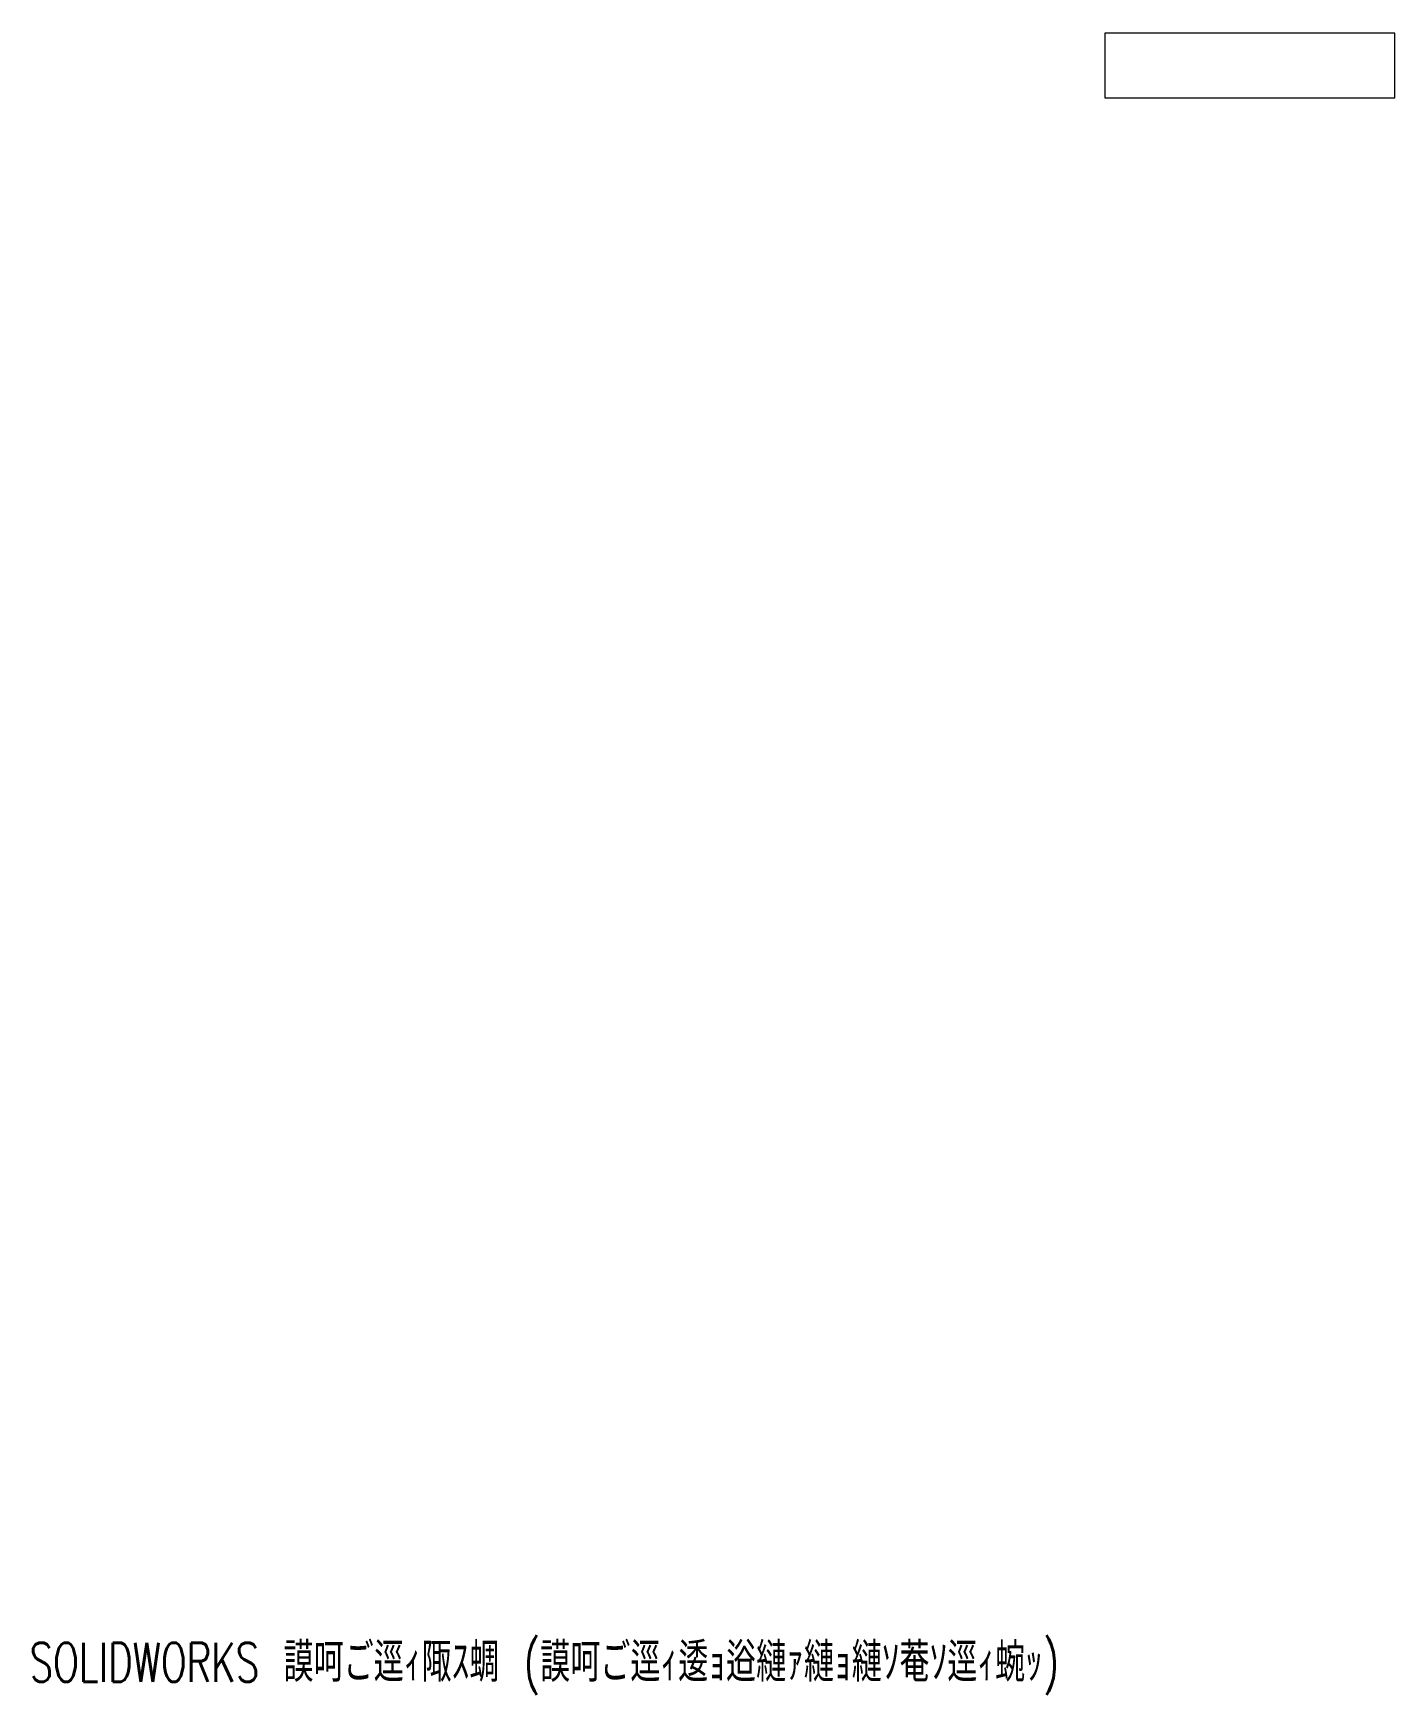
# Model space of a CAD drawing. Header units: millimetres. Extents: x 0 to 127, y 0 to 154.
import ezdxf

# ---------------------------------------------------------------- set-up
doc = ezdxf.new("R2010")
doc.units = ezdxf.units.MM
doc.styles.add('SLDTEXTSTYLE0', font='TXT', dxfattribs={"width": 0.7, "bigfont": 'bigfont'})

msp = doc.modelspace()

# ---------------------------------------------------------------- linework, layer by layer
at = {"color": 1, "linetype": 'Continuous', "lineweight": 18}
for p, q in [((127.053, 154.492), (100.053, 154.492)), ((100.053, 154.492), (100.053, 148.492)), ((127.053, 148.492), (127.053, 154.492)), ((100.053, 148.492), (127.053, 148.492))]:
    msp.add_line(p, q, dxfattribs=at)

# ---------------------------------------------------------------- texts
at = {"color": 7, "linetype": 'Continuous', "insert": (0, 4.6831830986), "char_height": 3.633, "attachment_point": 1, "style": 'SLDTEXTSTYLE0'}
msp.add_mtext('SOLIDWORKS 謨呵ご逕ｨ陬ｽ蜩 (謨呵ご逕ｨ逶ｮ逧縺ｧ縺ｮ縺ｿ菴ｿ逕ｨ蜿ｯ)', dxfattribs=at)

doc.saveas('drawing.dxf')
